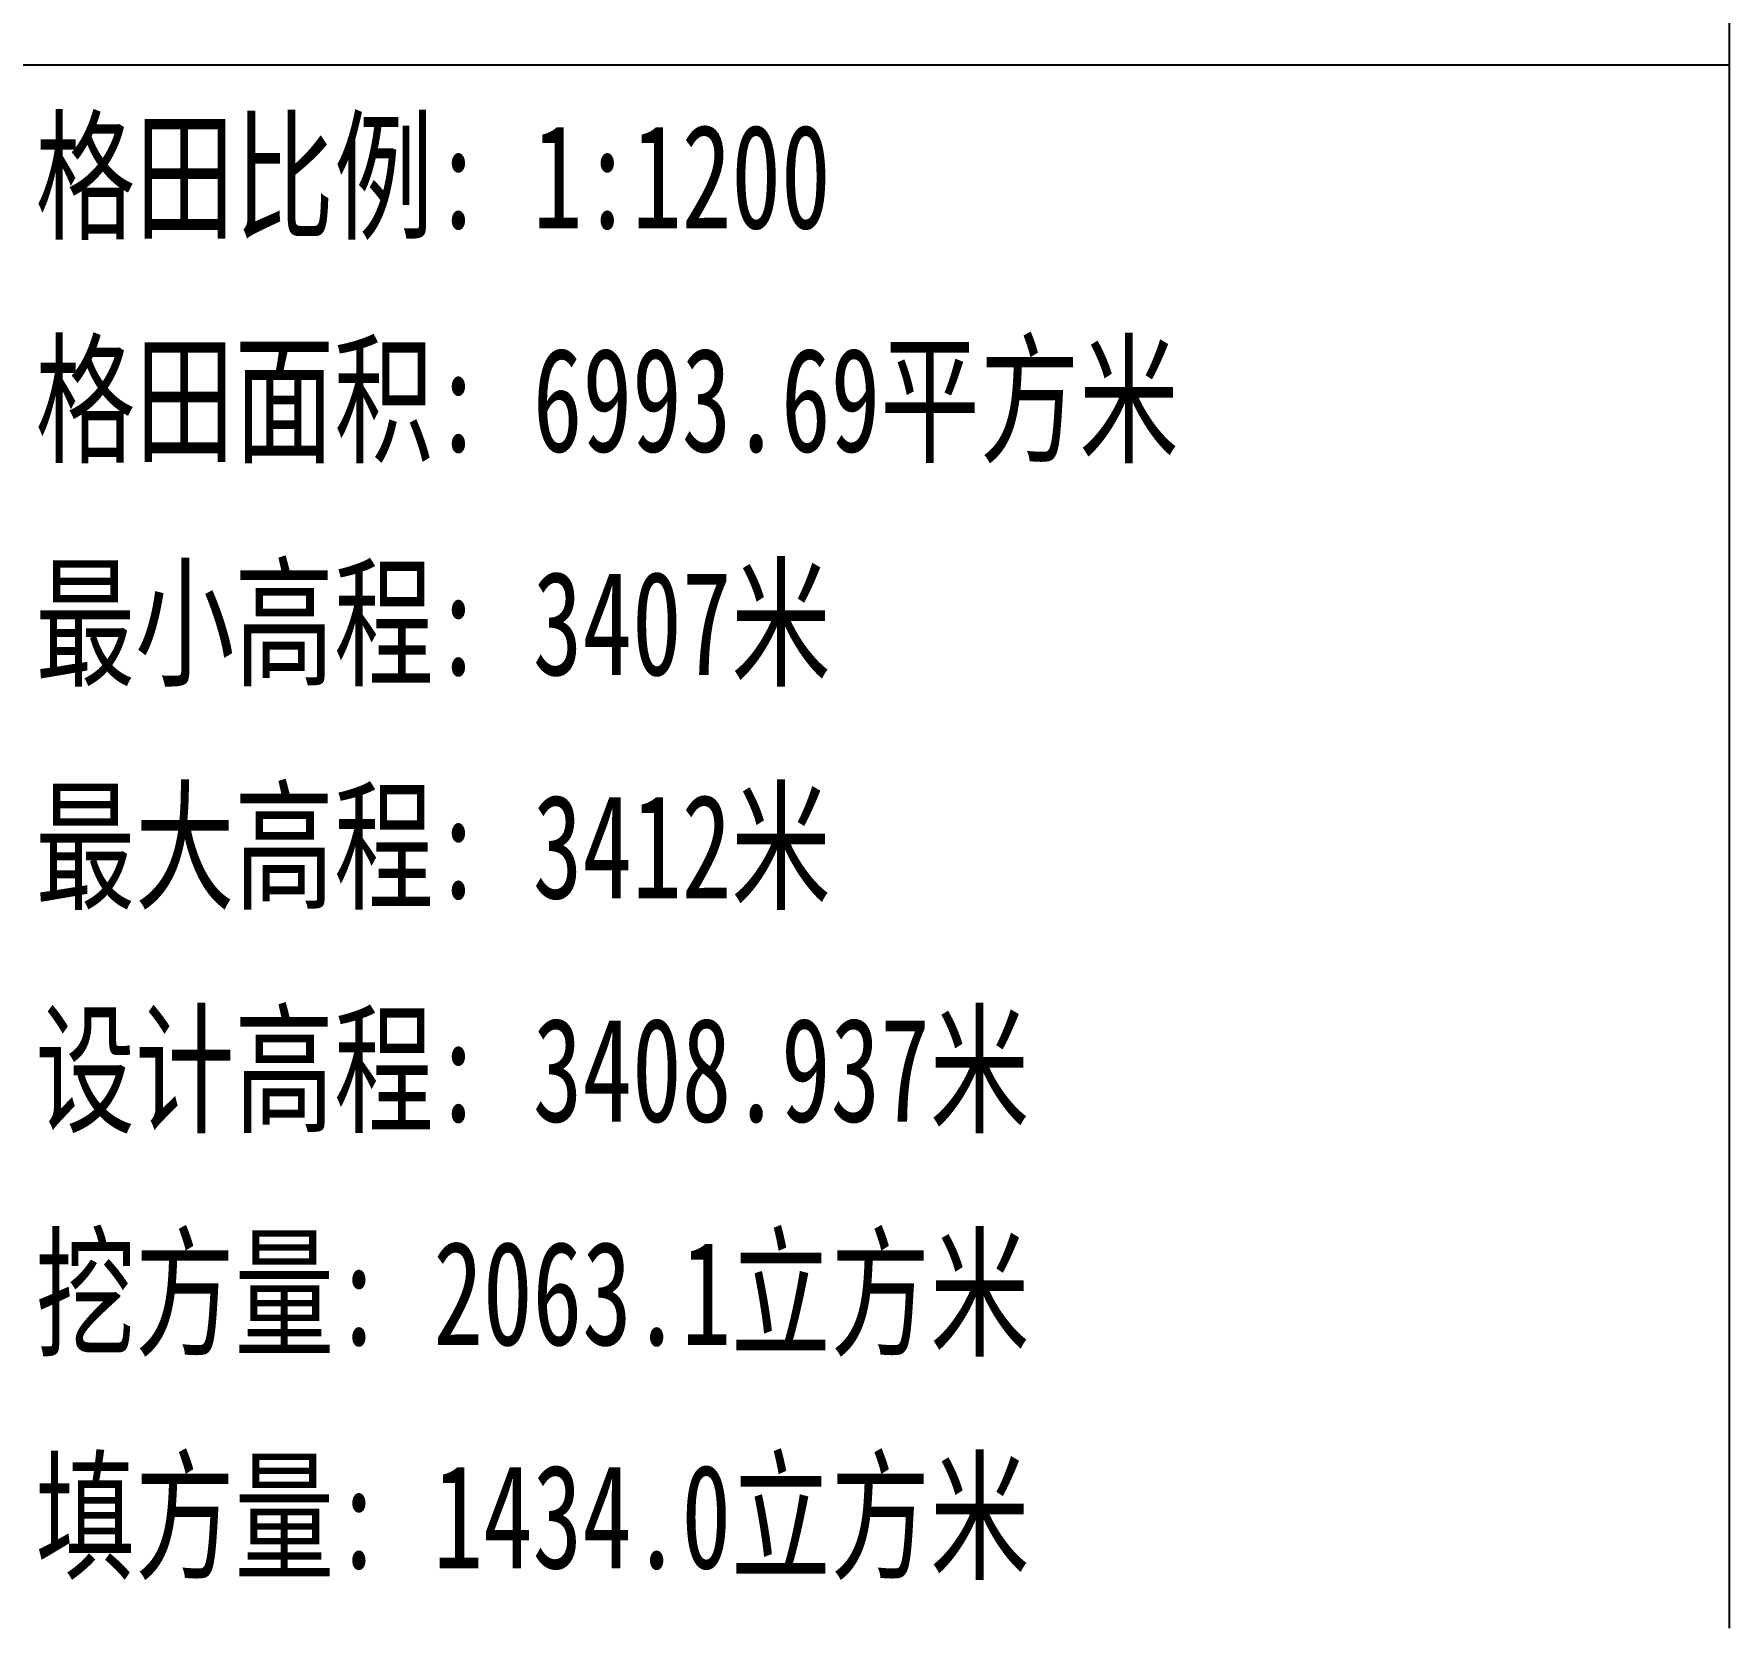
# Model space of a CAD drawing. Extents: x 4283 to 40403, y 1134 to 1764.
# Drawn here: x 12828.4 to 12893.5, y 1514.1 to 1575.3 of the extents above; entities that cross this region are included whole.
import ezdxf
from ezdxf.enums import TextEntityAlignment as Align

# ---------------------------------------------------------------- set-up
doc = ezdxf.new("R2010")
doc.units = 0
doc.layers.add('tdz_土方计算图', color=7, linetype='Continuous')
doc.styles.add('GLand', font='')
doc.styles.get('GLand').set_extended_font_data('FangSong_GB2312')

msp = doc.modelspace()

# ---------------------------------------------------------------- linework, layer by layer
at = {"layer": 'tdz_土方计算图', "linetype": 'Continuous'}
for points in [[(12893.46, 1674.092), (12893.46, 1514.092)], [(12763.46, 1574.092), (12893.46, 1574.092)]]:
    msp.add_lwpolyline(points, dxfattribs=at)

# ---------------------------------------------------------------- texts
at = {"layer": 'tdz_土方计算图', "linetype": 'Continuous', "style": 'GLand', "width": 0.7}
for s, p in [('格田比例: 1:1200', (12828.46, 1569.807)), ('格田面积: 6993.69平方米', (12828.46, 1561.236)), ('最小高程: 3407米', (12828.46, 1552.665)), ('最大高程: 3412米', (12828.46, 1544.094)), ('设计高程: 3408.937米', (12828.46, 1535.523)), ('挖方量: 2063.1立方米', (12828.46, 1526.952)), ('填方量: 1434.0立方米', (12828.46, 1518.381))]:
    msp.add_text(s, height=4, dxfattribs=at).set_placement(p, align=Align.MIDDLE_LEFT)

doc.saveas('drawing.dxf')
